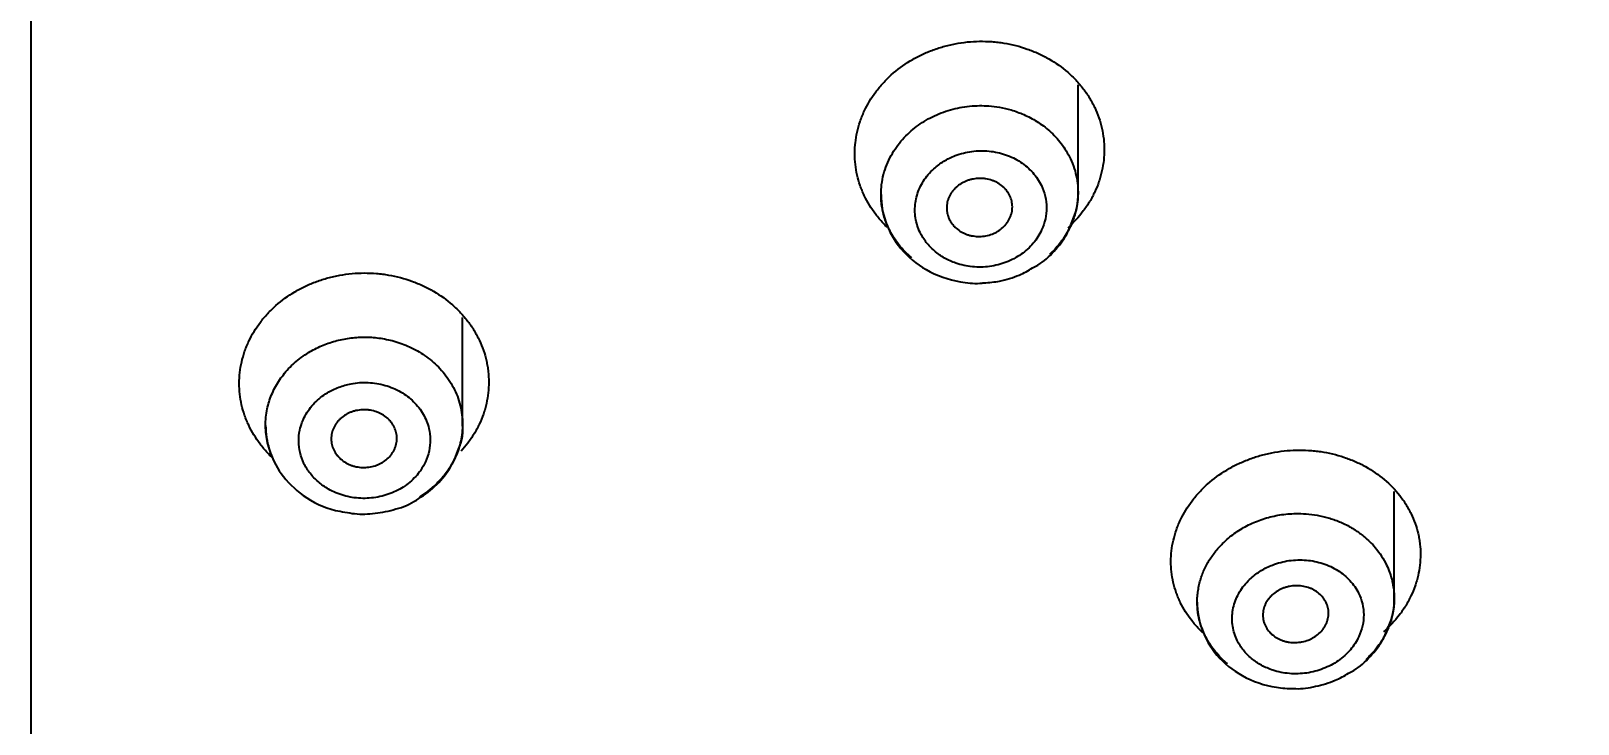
# Model space of a CAD drawing. Header units: millimetres. Extents: x 6110 to 6704, y -2661 to -1821.
# Drawn here: x 6338.01 to 6343.9, y -2176.34 to -2173.71 of the extents above; entities that cross this region are included whole.
import ezdxf

# ---------------------------------------------------------------- set-up
doc = ezdxf.new("R2010")
doc.units = ezdxf.units.MM
doc.header["$LTSCALE"] = 0.1
doc.linetypes.add('CENTERX2', pattern=[101.6, 63.5, -12.7, 12.7, -12.7])
doc.linetypes.add('HIDDEN2', pattern=[4.7625, 3.175, -1.5875])
doc.layers.add('1', color=4, linetype='HIDDEN2', lineweight=13)
doc.layers.add('DIM', color=3, linetype='Continuous', lineweight=9)
doc.layers.add('CENTER', color=1, linetype='CENTERX2')
doc.styles.get("Standard").update_dxf_attribs({"font": 'arial.ttf'})
doc.dimstyles.new('ISO-25', dxfattribs={"dimtxt": 2.5, "dimasz": 2.5, "dimexe": 1.25, "dimexo": 0.625, "dimtad": 1, "dimlfac": 5, "dimtxsty": 'Standard', "dimcen": 2.5, "dimadec": 0, "dimazin": 0, "dimtfac": 1, "dimtmove": 0, "dimatfit": 3, "dimfxl": 0, "dimarcsym": 0})

# ---------------------------------------------------------------- blocks, each defined once
blk = doc.blocks.new('*D85')
at = {"layer": 'Defpoints', "color": 0}
for p in [(6324.4599, -2027.3782), (6392.6916, -2027.3782), (6311.704, -2532.5418)]:
    blk.add_point(p, dxfattribs=at)
at = {"layer": 'DIM', "color": 0, "lineweight": -2}
for p, q in [((6325.0849, -2027.3782), (6393.9416, -2027.3782)), ((6392.6916, -2527.5418), (6392.6916, -2032.3782)), ((6312.329, -2532.5418), (6393.9416, -2532.5418))]:
    blk.add_line(p, q, dxfattribs=at)
at = {"layer": 'DIM', "color": 0}
for points in [[(6391.8583, -2032.3782), (6393.5249, -2032.3782), (6392.6916, -2027.3782)], [(6391.8583, -2527.5418), (6393.5249, -2527.5418), (6392.6916, -2532.5418)]]:
    blk.add_solid(points, dxfattribs=at)
at = {"layer": 'DIM', "color": 0, "insert": (6389.0618, -2279.96), "char_height": 5, "attachment_point": 5, "rotation": 90}
blk.add_mtext('2020,7', dxfattribs=at)
blk = doc.blocks.new('*D93')
at = {"layer": 'Defpoints', "color": 0}
for p in [(6325.0849, -2027.3782), (6402.037, -2595.9805), (6423.8203, -2595.9805)]:
    blk.add_point(p, dxfattribs=at)
at = {"layer": 'DIM', "color": 0, "lineweight": -2}
for p, q in [((6325.7099, -2027.3782), (6425.0703, -2027.3782)), ((6423.8203, -2032.3782), (6423.8203, -2590.9805)), ((6402.662, -2595.9805), (6425.0703, -2595.9805))]:
    blk.add_line(p, q, dxfattribs=at)
at = {"layer": 'DIM', "color": 0}
for points in [[(6422.9869, -2032.3782), (6424.6536, -2032.3782), (6423.8203, -2027.3782)], [(6422.9869, -2590.9805), (6424.6536, -2590.9805), (6423.8203, -2595.9805)]]:
    blk.add_solid(points, dxfattribs=at)
at = {"layer": 'DIM', "color": 0, "insert": (6420.1905, -2311.6794), "char_height": 5, "attachment_point": 5, "rotation": 90}
blk.add_mtext('2274,4', dxfattribs=at)

msp = doc.modelspace()

# ---------------------------------------------------------------- hatches: boundary and pattern name
at = {"layer": 'DIM'}
h = msp.add_hatch(dxfattribs=at)
h.set_pattern_fill('ANSI31', color=2)
edge = h.paths.add_edge_path()
edge.add_line((6619.6172, -2595.9805), (6619.6172, -1962.2056))
edge.add_line((6634.6172, -1966.1101), (6619.6172, -1966.1101))
edge.add_line((6634.6172, -2610.9805), (6634.6172, -1966.1101))
edge.add_line((6634.6172, -2610.9805), (6184.4567, -2610.9805))
edge.add_line((6619.6172, -2595.9805), (6184.4567, -2595.9805))
edge.add_line((6184.4567, -2610.9805), (6184.4567, -2595.9805))

# ---------------------------------------------------------------- linework, layer by layer
at = {"layer": '1', "color": 7, "linetype": 'Continuous', "lineweight": -3}
for p, q in [((6341.9955, -2174.3218), (6341.9955, -2173.9126)), ((6339.6524, -2175.204), (6339.6524, -2174.7971)), ((6343.1992, -2175.8657), (6343.1992, -2175.4594))]:
    msp.add_line(p, q, dxfattribs=at)
for centre, major_axis, start_param, end_param in [((6338.0093, -2168.509), (-13.75, 0), 3.141606, 7.301236), ((6338.0093, -2168.8384), (13.1753, 0), 4.984867, 10.723113)]:
    msp.add_ellipse(centre, major_axis=major_axis, ratio=0.906308, start_param=start_param, end_param=end_param, dxfattribs=at)
for points, knots in [([(6341.2707, -2174.4557), (6341.2647, -2174.45), (6341.2589, -2174.4442), (6341.2483, -2174.433), (6341.2435, -2174.4276), (6341.2342, -2174.4167), (6341.2297, -2174.4111), (6341.2082, -2174.383), (6341.1936, -2174.3592), (6341.1787, -2174.3277), (6341.1759, -2174.3213), (6341.1706, -2174.3084), (6341.1682, -2174.3018), (6341.1614, -2174.2822), (6341.1576, -2174.2689), (6341.1486, -2174.2289), (6341.1455, -2174.2017), (6341.1455, -2174.167), (6341.1457, -2174.1601), (6341.1464, -2174.1463), (6341.147, -2174.1395), (6341.1493, -2174.119), (6341.1538, -2174.0918), (6341.1613, -2174.0651), (6341.1681, -2174.0452), (6341.1705, -2174.0386), (6341.1758, -2174.0254), (6341.1786, -2174.0189), (6341.1935, -2173.9869), (6341.2081, -2173.9625), (6341.2297, -2173.9336), (6341.2342, -2173.9279), (6341.2435, -2173.9167), (6341.2483, -2173.9111), (6341.2632, -2173.8948), (6341.2737, -2173.8844), (6341.3066, -2173.8548), (6341.3305, -2173.8371), (6341.363, -2173.8174), (6341.3696, -2173.8136), (6341.3831, -2173.8063), (6341.3899, -2173.8028), (6341.4105, -2173.7928), (6341.4385, -2173.7806), (6341.4677, -2173.771), (6341.49, -2173.7647), (6341.4975, -2173.7627), (6341.5127, -2173.7592), (6341.5204, -2173.7575), (6341.5588, -2173.7502), (6341.5896, -2173.7472), (6341.6361, -2173.7465), (6341.6516, -2173.7469), (6341.675, -2173.7487), (6341.6828, -2173.7494), (6341.6982, -2173.7512), (6341.7059, -2173.7523), (6341.744, -2173.7585), (6341.7736, -2173.766), (6341.8095, -2173.7786), (6341.8166, -2173.7813), (6341.8308, -2173.787), (6341.8378, -2173.79), (6341.8584, -2173.7995), (6341.8717, -2173.8063), (6341.9103, -2173.8285), (6341.9343, -2173.8455), (6341.9619, -2173.8695), (6341.9673, -2173.8745), (6341.9778, -2173.8845), (6341.9829, -2173.8896), (6341.9976, -2173.9053), (6342.016, -2173.9269), (6342.0319, -2173.9501), (6342.043, -2173.968), (6342.0465, -2173.9741), (6342.0532, -2173.9865), (6342.0563, -2173.9928), (6342.0712, -2174.0243), (6342.0802, -2174.0502), (6342.0893, -2174.0902), (6342.0916, -2174.1038), (6342.0947, -2174.1312), (6342.0955, -2174.1449), (6342.0955, -2174.1859), (6342.0925, -2174.2131), (6342.085, -2174.2469), (6342.0833, -2174.2536), (6342.0795, -2174.2671), (6342.0774, -2174.2738), (6342.0706, -2174.2936), (6342.0602, -2174.3195), (6342.047, -2174.3444), (6342.036, -2174.3626), (6342.0322, -2174.3687), (6342.0242, -2174.3806), (6342.02, -2174.3865), (6341.9982, -2174.4156), (6341.9784, -2174.4372), (6341.9562, -2174.4572)], [0, 0, 0, 0, 0.012003, 0.012003, 0.022514, 0.022514, 0.033024, 0.033024, 0.075067, 0.075067, 0.085577, 0.085577, 0.096088, 0.096088, 0.117109, 0.117109, 0.159152, 0.159152, 0.169662, 0.169662, 0.180173, 0.180173, 0.201194, 0.222215, 0.222215, 0.232726, 0.232726, 0.243236, 0.243236, 0.285279, 0.285279, 0.295789, 0.295789, 0.3063, 0.3063, 0.327321, 0.327321, 0.369364, 0.369364, 0.379874, 0.379874, 0.390385, 0.390385, 0.411406, 0.432427, 0.432427, 0.442938, 0.442938, 0.453449, 0.453449, 0.495491, 0.495491, 0.516512, 0.516512, 0.527023, 0.527023, 0.537533, 0.537533, 0.579576, 0.579576, 0.590086, 0.590086, 0.600597, 0.600597, 0.621618, 0.621618, 0.663661, 0.663661, 0.674171, 0.674171, 0.684682, 0.684682, 0.705703, 0.726724, 0.726724, 0.737235, 0.737235, 0.747745, 0.747745, 0.789788, 0.789788, 0.810809, 0.810809, 0.83183, 0.83183, 0.873873, 0.873873, 0.884383, 0.884383, 0.894894, 0.894894, 0.915915, 0.936936, 0.936936, 0.947447, 0.947447, 0.957958, 0.957958, 1, 1, 1, 1]), ([(6342.1579, -2180.4694), (6342.5135, -2180.3711), (6343.2867, -2180.1238), (6344.4384, -2179.6306), (6345.6009, -2179.0042), (6346.6903, -2178.2758), (6347.6959, -2177.4538), (6348.6093, -2176.5462), (6349.4169, -2175.5601), (6350.0231, -2174.6672), (6350.3241, -2174.0922), (6350.4244, -2173.8833)], [0, 0, 0, 0, 0.098503, 0.217993, 0.337456, 0.45688, 0.576251, 0.695554, 0.814775, 0.933902, 1, 1, 1, 1]), ([(6341.2455, -2174.3295), (6341.2455, -2174.3169), (6341.2471, -2174.2912), (6341.2545, -2174.2532), (6341.2667, -2174.2162), (6341.2832, -2174.1815), (6341.3035, -2174.1492), (6341.327, -2174.1197), (6341.3608, -2174.0854), (6341.4088, -2174.0494), (6341.4739, -2174.0172), (6341.5454, -2173.9967), (6341.6072, -2173.9906), (6341.6577, -2173.9922), (6341.6982, -2173.9972), (6341.7433, -2174.0076), (6341.7916, -2174.0252), (6341.8413, -2174.0515), (6341.8898, -2174.0879), (6341.934, -2174.1354), (6341.964, -2174.1846), (6341.9819, -2174.23), (6341.9913, -2174.2674), (6341.995, -2174.2981), (6341.9955, -2174.3162), (6341.9955, -2174.3219)], [0, 0, 0, 0, 0.036161, 0.073421, 0.109922, 0.145665, 0.180649, 0.214877, 0.248347, 0.310209, 0.372733, 0.435925, 0.499789, 0.529767, 0.564546, 0.604125, 0.648502, 0.697674, 0.751639, 0.810393, 0.873935, 0.911711, 0.948291, 0.983676, 1, 1, 1, 1]), ([(6341.8033, -2174.5375), (6341.811, -2174.5305), (6341.8254, -2174.5157), (6341.8435, -2174.4911), (6341.8601, -2174.4604), (6341.8727, -2174.423), (6341.8771, -2174.3795), (6341.8721, -2174.3363), (6341.8589, -2174.2994), (6341.8419, -2174.2695), (6341.8235, -2174.2457), (6341.8017, -2174.2244), (6341.777, -2174.2057), (6341.7496, -2174.1901), (6341.7201, -2174.1778), (6341.689, -2174.169), (6341.6568, -2174.1639), (6341.6239, -2174.1626), (6341.5911, -2174.165), (6341.5589, -2174.1713), (6341.5227, -2174.1829), (6341.4838, -2174.2019), (6341.45, -2174.2274), (6341.4248, -2174.2533), (6341.4067, -2174.2779), (6341.3924, -2174.3043), (6341.382, -2174.332), (6341.3758, -2174.3607), (6341.374, -2174.3897), (6341.3763, -2174.4186), (6341.3829, -2174.4469), (6341.3955, -2174.4786), (6341.4163, -2174.5125), (6341.4479, -2174.5454), (6341.4861, -2174.5725), (6341.525, -2174.5899), (6341.5613, -2174.6001), (6341.5935, -2174.6052), (6341.6263, -2174.6064), (6341.6591, -2174.6039), (6341.6914, -2174.5976), (6341.7225, -2174.5876), (6341.7519, -2174.5743), (6341.7792, -2174.5576), (6341.7956, -2174.5445), (6341.8033, -2174.5375)], [0, 0, 0, 0, 0.020905, 0.041623, 0.06249, 0.093796, 0.124945, 0.156274, 0.187408, 0.208386, 0.229106, 0.249928, 0.270869, 0.291585, 0.312438, 0.333354, 0.354057, 0.374925, 0.395859, 0.416554, 0.437412, 0.468736, 0.499989, 0.520878, 0.541617, 0.562607, 0.583427, 0.604126, 0.625085, 0.645914, 0.666624, 0.687576, 0.718736, 0.750032, 0.781201, 0.812499, 0.833345, 0.85407, 0.875021, 0.895861, 0.916584, 0.937524, 0.958373, 0.979089, 1, 1, 1, 1]), ([(6341.7089, -2174.4553), (6341.7031, -2174.4606), (6341.6968, -2174.4652), (6341.6866, -2174.4714), (6341.6831, -2174.4733), (6341.6759, -2174.4769), (6341.6721, -2174.4785), (6341.6608, -2174.4828), (6341.653, -2174.485), (6341.6409, -2174.4873), (6341.6369, -2174.4879), (6341.6286, -2174.4888), (6341.6246, -2174.489), (6341.6123, -2174.4892), (6341.6042, -2174.4886), (6341.5941, -2174.487), (6341.5921, -2174.4867), (6341.5881, -2174.4859), (6341.5822, -2174.4845), (6341.5726, -2174.4816), (6341.5652, -2174.4787), (6341.5598, -2174.4762), (6341.558, -2174.4753), (6341.5545, -2174.4735), (6341.5528, -2174.4726), (6341.5442, -2174.4677), (6341.5379, -2174.4632), (6341.5293, -2174.4557), (6341.5265, -2174.4531), (6341.5213, -2174.4476), (6341.5189, -2174.4447), (6341.5121, -2174.4358), (6341.5082, -2174.4295), (6341.5035, -2174.4196), (6341.5021, -2174.4162), (6341.4997, -2174.4093), (6341.4987, -2174.4058), (6341.4963, -2174.3953), (6341.4955, -2174.3881), (6341.4955, -2174.3736), (6341.4963, -2174.3664), (6341.4986, -2174.3557), (6341.4996, -2174.3522), (6341.502, -2174.3452), (6341.5034, -2174.3418), (6341.5081, -2174.3316), (6341.5119, -2174.3252), (6341.5187, -2174.3161), (6341.5211, -2174.3132), (6341.5264, -2174.3074), (6341.5291, -2174.3047), (6341.5378, -2174.2969), (6341.5441, -2174.2922), (6341.5543, -2174.286), (6341.5579, -2174.2841), (6341.5651, -2174.2805), (6341.5725, -2174.2773), (6341.5801, -2174.2748), (6341.586, -2174.2731), (6341.588, -2174.2726), (6341.592, -2174.2717), (6341.594, -2174.2712), (6341.6041, -2174.2693), (6341.6122, -2174.2685), (6341.6244, -2174.2683), (6341.6285, -2174.2684), (6341.6347, -2174.2688), (6341.6367, -2174.269), (6341.6408, -2174.2695), (6341.6428, -2174.2697), (6341.6528, -2174.2714), (6341.6606, -2174.2733), (6341.672, -2174.2773), (6341.6757, -2174.2788), (6341.683, -2174.2821), (6341.6865, -2174.2839), (6341.6966, -2174.2897), (6341.7029, -2174.2942), (6341.7117, -2174.3017), (6341.7144, -2174.3044), (6341.7196, -2174.3099), (6341.7245, -2174.3156), (6341.7287, -2174.3217), (6341.7326, -2174.328), (6341.7343, -2174.3312), (6341.7391, -2174.3412), (6341.7414, -2174.348), (6341.7438, -2174.3586), (6341.7445, -2174.3621), (6341.7453, -2174.3694), (6341.7455, -2174.373), (6341.7455, -2174.3838), (6341.7447, -2174.3909), (6341.7424, -2174.4016), (6341.7414, -2174.4052), (6341.739, -2174.4122), (6341.7363, -2174.419), (6341.7328, -2174.4256), (6341.729, -2174.432), (6341.7268, -2174.4352), (6341.72, -2174.4444), (6341.7148, -2174.4501), (6341.7089, -2174.4553)], [0, 0, 0, 0, 0.03125, 0.03125, 0.046875, 0.046875, 0.0625, 0.0625, 0.09375, 0.09375, 0.109375, 0.109375, 0.125, 0.125, 0.15625, 0.15625, 0.164062, 0.164062, 0.171875, 0.1875, 0.203125, 0.203125, 0.210937, 0.210937, 0.21875, 0.21875, 0.25, 0.25, 0.265625, 0.265625, 0.28125, 0.28125, 0.3125, 0.3125, 0.328125, 0.328125, 0.34375, 0.34375, 0.375, 0.375, 0.40625, 0.40625, 0.421875, 0.421875, 0.4375, 0.4375, 0.46875, 0.46875, 0.484375, 0.484375, 0.5, 0.5, 0.53125, 0.53125, 0.546875, 0.546875, 0.5625, 0.578125, 0.578125, 0.585937, 0.585937, 0.59375, 0.59375, 0.625, 0.625, 0.640625, 0.640625, 0.648437, 0.648437, 0.65625, 0.65625, 0.6875, 0.6875, 0.703125, 0.703125, 0.71875, 0.71875, 0.75, 0.75, 0.765625, 0.765625, 0.78125, 0.796875, 0.796875, 0.8125, 0.8125, 0.84375, 0.84375, 0.859375, 0.859375, 0.875, 0.875, 0.90625, 0.90625, 0.921875, 0.921875, 0.9375, 0.953125, 0.953125, 0.96875, 0.96875, 1, 1, 1, 1]), ([(6341.3629, -2174.5711), (6341.3608, -2174.5694), (6341.3493, -2174.5596), (6341.3302, -2174.541), (6341.3082, -2174.5147), (6341.2904, -2174.4885), (6341.2765, -2174.4631), (6341.2658, -2174.4388), (6341.258, -2174.4161), (6341.2526, -2174.3952), (6341.249, -2174.3762), (6341.2468, -2174.3593), (6341.2458, -2174.3447), (6341.2455, -2174.335), (6341.2455, -2174.3302), (6341.2455, -2174.3295)], [0, 0, 0, 0, 0.027999, 0.1577, 0.279008, 0.391919, 0.496433, 0.59255, 0.680266, 0.759583, 0.830498, 0.893012, 0.947122, 0.99283, 1, 1, 1, 1]), ([(6341.2455, -2174.3296), (6341.246, -2174.3667), (6341.2585, -2174.4389), (6341.3166, -2174.5414), (6341.4156, -2174.6239), (6341.5252, -2174.6607), (6341.6022, -2174.6696), (6341.6318, -2174.6662), (6341.637, -2174.6655)], [0, 0, 0, 0, 0.192037, 0.39745, 0.616766, 0.851125, 0.974082, 1, 1, 1, 1]), ([(6341.9955, -2174.3219), (6341.9955, -2174.3281), (6341.9949, -2174.3459), (6341.9914, -2174.3747), (6341.9843, -2174.4045), (6341.9782, -2174.4226), (6341.9754, -2174.4299)], [0, 0, 0, 0, 0.170522, 0.485428, 0.788926, 1, 1, 1, 1]), ([(6341.8224, -2174.6089), (6341.8293, -2174.6056), (6341.8603, -2174.5891), (6341.9066, -2174.5464), (6341.9509, -2174.4893), (6341.9675, -2174.4486), (6341.9727, -2174.4319)], [0, 0, 0, 0, 0.092195, 0.429621, 0.775613, 1, 1, 1, 1]), ([(6341.9754, -2174.4299), (6341.9743, -2174.4328), (6341.9693, -2174.4453), (6341.9591, -2174.4667), (6341.9434, -2174.4929), (6341.926, -2174.5168), (6341.9072, -2174.5383), (6341.8939, -2174.5515), (6341.8871, -2174.5577)], [0, 0, 0, 0, 0.059118, 0.263935, 0.460429, 0.648604, 0.82846, 1, 1, 1, 1]), ([(6341.637, -2174.6655), (6341.6574, -2174.6648), (6341.7033, -2174.6598), (6341.7669, -2174.6404), (6341.8063, -2174.6193), (6341.8224, -2174.6089)], [0, 0, 0, 0, 0.306686, 0.704839, 1, 1, 1, 1]), ([(6338.927, -2175.3295), (6338.921, -2175.3239), (6338.9152, -2175.318), (6338.9046, -2175.3067), (6338.8998, -2175.3013), (6338.8906, -2175.2904), (6338.8861, -2175.2848), (6338.8646, -2175.2566), (6338.8501, -2175.2327), (6338.8353, -2175.2013), (6338.8325, -2175.1949), (6338.8273, -2175.182), (6338.8248, -2175.1755), (6338.8181, -2175.1558), (6338.8144, -2175.1427), (6338.8054, -2175.1027), (6338.8024, -2175.0757), (6338.8024, -2175.0344), (6338.8032, -2175.0207), (6338.8063, -2174.9935), (6338.8109, -2174.9666), (6338.8184, -2174.9401), (6338.8252, -2174.9204), (6338.8277, -2174.9139), (6338.833, -2174.9009), (6338.8358, -2174.8944), (6338.8508, -2174.8627), (6338.8654, -2174.8387), (6338.887, -2174.8102), (6338.8915, -2174.8045), (6338.9008, -2174.7935), (6338.9056, -2174.788), (6338.9205, -2174.7719), (6338.931, -2174.7617), (6338.9639, -2174.7326), (6338.9879, -2174.7152), (6339.0204, -2174.6959), (6339.027, -2174.6922), (6339.0405, -2174.685), (6339.0473, -2174.6816), (6339.0679, -2174.6718), (6339.0959, -2174.6601), (6339.1251, -2174.6507), (6339.1475, -2174.6447), (6339.155, -2174.6428), (6339.1701, -2174.6394), (6339.1778, -2174.6379), (6339.2162, -2174.631), (6339.2471, -2174.6282), (6339.2936, -2174.6281), (6339.3091, -2174.6287), (6339.3325, -2174.6306), (6339.3403, -2174.6314), (6339.3558, -2174.6334), (6339.3634, -2174.6346), (6339.4016, -2174.6411), (6339.4312, -2174.649), (6339.4671, -2174.6619), (6339.4742, -2174.6647), (6339.4884, -2174.6706), (6339.4954, -2174.6736), (6339.516, -2174.6833), (6339.5293, -2174.6903), (6339.5679, -2174.7129), (6339.5918, -2174.7301), (6339.6194, -2174.7544), (6339.6248, -2174.7594), (6339.6353, -2174.7695), (6339.6403, -2174.7746), (6339.6551, -2174.7904), (6339.6734, -2174.8122), (6339.6893, -2174.8355), (6339.7003, -2174.8536), (6339.7038, -2174.8597), (6339.7105, -2174.8721), (6339.7136, -2174.8784), (6339.7285, -2174.9099), (6339.7374, -2174.9359), (6339.7449, -2174.9692), (6339.7462, -2174.9759), (6339.7485, -2174.9895), (6339.7494, -2174.9963), (6339.7517, -2175.0168), (6339.7524, -2175.0304), (6339.7524, -2175.0712), (6339.7493, -2175.0982), (6339.7417, -2175.1318), (6339.74, -2175.1385), (6339.7362, -2175.1518), (6339.7341, -2175.1584), (6339.7273, -2175.178), (6339.7168, -2175.2037), (6339.7036, -2175.2283), (6339.6926, -2175.2463), (6339.6888, -2175.2523), (6339.6807, -2175.2641), (6339.6765, -2175.2699), (6339.6643, -2175.2859), (6339.656, -2175.2959), (6339.6472, -2175.3055)], [0, 0, 0, 0, 0.012245, 0.012245, 0.023005, 0.023005, 0.033765, 0.033765, 0.076804, 0.076804, 0.087564, 0.087564, 0.098324, 0.098324, 0.119843, 0.119843, 0.162883, 0.162883, 0.184403, 0.184403, 0.205922, 0.227442, 0.227442, 0.238202, 0.238202, 0.248962, 0.248962, 0.292001, 0.292001, 0.302761, 0.302761, 0.313521, 0.313521, 0.335041, 0.335041, 0.37808, 0.37808, 0.38884, 0.38884, 0.3996, 0.3996, 0.42112, 0.442639, 0.442639, 0.453399, 0.453399, 0.464159, 0.464159, 0.507199, 0.507199, 0.528718, 0.528718, 0.539478, 0.539478, 0.550238, 0.550238, 0.593277, 0.593277, 0.604037, 0.604037, 0.614797, 0.614797, 0.636317, 0.636317, 0.679356, 0.679356, 0.690116, 0.690116, 0.700876, 0.700876, 0.722396, 0.743916, 0.743916, 0.754675, 0.754675, 0.765435, 0.765435, 0.808475, 0.808475, 0.819235, 0.819235, 0.829994, 0.829994, 0.851514, 0.851514, 0.894554, 0.894554, 0.905313, 0.905313, 0.916073, 0.916073, 0.937593, 0.959113, 0.959113, 0.969873, 0.969873, 0.980633, 0.980633, 1, 1, 1, 1]), ([(6338.9318, -2175.3358), (6338.9272, -2175.3261), (6338.9189, -2175.306), (6338.9097, -2175.2747), (6338.904, -2175.2424), (6338.9018, -2175.2098), (6338.9033, -2175.1771), (6338.9081, -2175.1465), (6338.9155, -2175.1179), (6338.9251, -2175.0914), (6338.9374, -2175.0652), (6338.9523, -2175.0397), (6338.9699, -2175.0151), (6338.9901, -2174.9916), (6339.0129, -2174.9694), (6339.0383, -2174.9489), (6339.0716, -2174.9265), (6339.1143, -2174.9045), (6339.1668, -2174.886), (6339.2216, -2174.8748), (6339.2776, -2174.8709), (6339.3349, -2174.8745), (6339.3937, -2174.8865), (6339.4531, -2174.9083), (6339.5106, -2174.941), (6339.5631, -2174.9851), (6339.6072, -2175.0405), (6339.6334, -2175.0946), (6339.6464, -2175.141), (6339.6518, -2175.1763), (6339.653, -2175.2105), (6339.6504, -2175.2433), (6339.6445, -2175.2743), (6339.6359, -2175.3033), (6339.6249, -2175.3302), (6339.6122, -2175.355), (6339.598, -2175.3775), (6339.5829, -2175.3979), (6339.5671, -2175.4161), (6339.551, -2175.4323), (6339.5349, -2175.4466), (6339.5191, -2175.4591), (6339.5038, -2175.47), (6339.4936, -2175.4765), (6339.4886, -2175.4795)], [0, 0, 0, 0, 0.021055, 0.042808, 0.064562, 0.086317, 0.108071, 0.129826, 0.148085, 0.166615, 0.185418, 0.204494, 0.223842, 0.243464, 0.263358, 0.283526, 0.303967, 0.337315, 0.370519, 0.403581, 0.436502, 0.469675, 0.505196, 0.543066, 0.583286, 0.625854, 0.670771, 0.718036, 0.742639, 0.766313, 0.789055, 0.810867, 0.831749, 0.851699, 0.870719, 0.888807, 0.905965, 0.922192, 0.937488, 0.951852, 0.965286, 0.977788, 0.98936, 1, 1, 1, 1]), ([(6339.4201, -2175.4466), (6339.4292, -2175.4411), (6339.4464, -2175.4292), (6339.4694, -2175.4084), (6339.4924, -2175.3813), (6339.5128, -2175.347), (6339.5265, -2175.3052), (6339.531, -2175.2621), (6339.5262, -2175.2237), (6339.5161, -2175.1913), (6339.5032, -2175.1648), (6339.4866, -2175.1401), (6339.4665, -2175.1174), (6339.4431, -2175.0972), (6339.4168, -2175.0799), (6339.3883, -2175.0657), (6339.3579, -2175.055), (6339.326, -2175.0479), (6339.2934, -2175.0444), (6339.2605, -2175.0448), (6339.2225, -2175.0498), (6339.1804, -2175.0615), (6339.1418, -2175.0804), (6339.1116, -2175.1013), (6339.0886, -2175.1222), (6339.0689, -2175.1455), (6339.0527, -2175.1707), (6339.0404, -2175.1976), (6339.031, -2175.2302), (6339.027, -2175.2688), (6339.0324, -2175.3118), (6339.0471, -2175.3532), (6339.0708, -2175.3911), (6339.1023, -2175.4243), (6339.1366, -2175.4483), (6339.1698, -2175.4648), (6339.2003, -2175.4755), (6339.2321, -2175.4825), (6339.2648, -2175.4859), (6339.2977, -2175.4855), (6339.3302, -2175.4813), (6339.3619, -2175.4734), (6339.3922, -2175.4619), (6339.411, -2175.452), (6339.4201, -2175.4466)], [0, 0, 0, 0, 0.020913, 0.041633, 0.062503, 0.093837, 0.124968, 0.156315, 0.187437, 0.208409, 0.229131, 0.24996, 0.270882, 0.291597, 0.312471, 0.333378, 0.354076, 0.374957, 0.395895, 0.416591, 0.437454, 0.468777, 0.500041, 0.520913, 0.541654, 0.562653, 0.583457, 0.604161, 0.625133, 0.656282, 0.687578, 0.718753, 0.750042, 0.781232, 0.812514, 0.833368, 0.854096, 0.875037, 0.895877, 0.916599, 0.937533, 0.958374, 0.979087, 1, 1, 1, 1]), ([(6339.3659, -2175.3354), (6339.3601, -2175.3405), (6339.3538, -2175.3451), (6339.3437, -2175.3512), (6339.3402, -2175.353), (6339.3329, -2175.3565), (6339.3292, -2175.3581), (6339.3178, -2175.3623), (6339.31, -2175.3644), (6339.298, -2175.3666), (6339.2939, -2175.3672), (6339.2857, -2175.3679), (6339.2816, -2175.3681), (6339.2694, -2175.3682), (6339.2612, -2175.3676), (6339.2512, -2175.3659), (6339.2491, -2175.3655), (6339.2451, -2175.3646), (6339.2392, -2175.3632), (6339.2296, -2175.3603), (6339.2222, -2175.3573), (6339.215, -2175.3539), (6339.2115, -2175.3521), (6339.2012, -2175.3461), (6339.1949, -2175.3416), (6339.1862, -2175.3341), (6339.1835, -2175.3314), (6339.1783, -2175.3259), (6339.1758, -2175.323), (6339.169, -2175.3141), (6339.1651, -2175.3078), (6339.1604, -2175.2979), (6339.159, -2175.2945), (6339.1566, -2175.2876), (6339.1556, -2175.2841), (6339.1532, -2175.2736), (6339.1524, -2175.2665), (6339.1524, -2175.252), (6339.1532, -2175.2448), (6339.1555, -2175.2343), (6339.1565, -2175.2308), (6339.1589, -2175.2239), (6339.1603, -2175.2205), (6339.165, -2175.2104), (6339.1688, -2175.2041), (6339.1756, -2175.1951), (6339.178, -2175.1922), (6339.1832, -2175.1865), (6339.186, -2175.1838), (6339.1946, -2175.1762), (6339.2009, -2175.1716), (6339.2111, -2175.1655), (6339.2147, -2175.1636), (6339.2219, -2175.1601), (6339.2293, -2175.157), (6339.2369, -2175.1545), (6339.2428, -2175.1529), (6339.2448, -2175.1524), (6339.2488, -2175.1515), (6339.2508, -2175.1511), (6339.2609, -2175.1493), (6339.269, -2175.1485), (6339.2812, -2175.1484), (6339.2853, -2175.1486), (6339.2915, -2175.149), (6339.2935, -2175.1493), (6339.2976, -2175.1498), (6339.2996, -2175.1501), (6339.3097, -2175.1517), (6339.3175, -2175.1538), (6339.3288, -2175.1578), (6339.3326, -2175.1594), (6339.3398, -2175.1627), (6339.3433, -2175.1645), (6339.3535, -2175.1705), (6339.3598, -2175.175), (6339.3686, -2175.1826), (6339.3713, -2175.1852), (6339.3765, -2175.1908), (6339.3814, -2175.1965), (6339.3856, -2175.2026), (6339.3895, -2175.2089), (6339.3912, -2175.2122), (6339.396, -2175.2221), (6339.3983, -2175.229), (6339.4008, -2175.2395), (6339.4014, -2175.243), (6339.4022, -2175.2503), (6339.4024, -2175.2538), (6339.4024, -2175.2646), (6339.4017, -2175.2717), (6339.3993, -2175.2823), (6339.3983, -2175.2859), (6339.3959, -2175.2928), (6339.3932, -2175.2995), (6339.3897, -2175.306), (6339.3859, -2175.3124), (6339.3838, -2175.3155), (6339.377, -2175.3246), (6339.3718, -2175.3302), (6339.3659, -2175.3354)], [0, 0, 0, 0, 0.03125, 0.03125, 0.046875, 0.046875, 0.0625, 0.0625, 0.09375, 0.09375, 0.109375, 0.109375, 0.125, 0.125, 0.15625, 0.15625, 0.164063, 0.164063, 0.171875, 0.1875, 0.203125, 0.203125, 0.21875, 0.21875, 0.25, 0.25, 0.265625, 0.265625, 0.28125, 0.28125, 0.3125, 0.3125, 0.328125, 0.328125, 0.34375, 0.34375, 0.375, 0.375, 0.40625, 0.40625, 0.421875, 0.421875, 0.4375, 0.4375, 0.46875, 0.46875, 0.484375, 0.484375, 0.5, 0.5, 0.53125, 0.53125, 0.546875, 0.546875, 0.5625, 0.578125, 0.578125, 0.585938, 0.585938, 0.59375, 0.59375, 0.625, 0.625, 0.640625, 0.640625, 0.648438, 0.648438, 0.65625, 0.65625, 0.6875, 0.6875, 0.703125, 0.703125, 0.71875, 0.71875, 0.75, 0.75, 0.765625, 0.765625, 0.78125, 0.796875, 0.796875, 0.8125, 0.8125, 0.84375, 0.84375, 0.859375, 0.859375, 0.875, 0.875, 0.90625, 0.90625, 0.921875, 0.921875, 0.9375, 0.953125, 0.953125, 0.96875, 0.96875, 1, 1, 1, 1]), ([(6338.9026, -2175.2082), (6338.903, -2175.2395), (6338.9127, -2175.3032), (6338.9587, -2175.3983), (6339.0449, -2175.4815), (6339.1352, -2175.5266), (6339.1925, -2175.5361), (6339.2049, -2175.5376)], [0, 0, 0, 0, 0.19245, 0.410643, 0.655419, 0.926885, 1, 1, 1, 1]), ([(6339.3985, -2175.5259), (6339.3987, -2175.5259), (6339.4268, -2175.52), (6339.4793, -2175.4929), (6339.5497, -2175.4427), (6339.6059, -2175.3745), (6339.6297, -2175.3227), (6339.6384, -2175.2947)], [0, 0, 0, 0, 0.001665, 0.238434, 0.485502, 0.741348, 1, 1, 1, 1]), ([(6342.4711, -2175.997), (6342.4659, -2175.9922), (6342.4608, -2175.9872), (6342.4509, -2175.977), (6342.4462, -2175.9718), (6342.437, -2175.9613), (6342.4325, -2175.9559), (6342.4112, -2175.9287), (6342.3967, -2175.9056), (6342.382, -2175.8751), (6342.3792, -2175.8689), (6342.374, -2175.8563), (6342.3715, -2175.85), (6342.3648, -2175.8308), (6342.3611, -2175.818), (6342.3522, -2175.779), (6342.3492, -2175.7524), (6342.3492, -2175.7118), (6342.35, -2175.6983), (6342.3531, -2175.6716), (6342.3577, -2175.645), (6342.3653, -2175.6187), (6342.3721, -2175.5992), (6342.3746, -2175.5927), (6342.3799, -2175.5798), (6342.3827, -2175.5734), (6342.3977, -2175.5418), (6342.4124, -2175.5178), (6342.4341, -2175.4893), (6342.4386, -2175.4836), (6342.4479, -2175.4725), (6342.4527, -2175.467), (6342.4677, -2175.4509), (6342.4783, -2175.4406), (6342.5114, -2175.4112), (6342.5354, -2175.3936), (6342.5681, -2175.3739), (6342.5747, -2175.3701), (6342.5882, -2175.3628), (6342.5951, -2175.3593), (6342.6157, -2175.3492), (6342.6439, -2175.3371), (6342.6732, -2175.3273), (6342.6956, -2175.3209), (6342.7031, -2175.3189), (6342.7184, -2175.3153), (6342.7261, -2175.3136), (6342.7645, -2175.3061), (6342.7954, -2175.3028), (6342.842, -2175.3017), (6342.8575, -2175.302), (6342.8809, -2175.3034), (6342.8887, -2175.3041), (6342.9041, -2175.3057), (6342.9118, -2175.3067), (6342.9498, -2175.3123), (6342.9794, -2175.3194), (6343.0152, -2175.3314), (6343.0223, -2175.334), (6343.0365, -2175.3394), (6343.0434, -2175.3423), (6343.064, -2175.3513), (6343.0772, -2175.3579), (6343.1156, -2175.3792), (6343.1394, -2175.3955), (6343.1835, -2175.4326), (6343.203, -2175.4528), (6343.2285, -2175.4853), (6343.2364, -2175.4966), (6343.2474, -2175.514), (6343.2508, -2175.5199), (6343.2575, -2175.532), (6343.2606, -2175.538), (6343.2754, -2175.5686), (6343.2842, -2175.5938), (6343.2917, -2175.6263), (6343.293, -2175.6328), (6343.2953, -2175.646), (6343.2962, -2175.6527), (6343.2985, -2175.6728), (6343.2992, -2175.6861), (6343.2992, -2175.7262), (6343.2961, -2175.7528), (6343.2885, -2175.786), (6343.2867, -2175.7926), (6343.2829, -2175.8058), (6343.2808, -2175.8124), (6343.274, -2175.8318), (6343.2635, -2175.8573), (6343.2502, -2175.8818), (6343.2392, -2175.8999), (6343.2354, -2175.9058), (6343.2273, -2175.9176), (6343.2231, -2175.9235), (6343.2012, -2175.9522), (6343.1813, -2175.9737), (6343.159, -2175.9934)], [0, 0, 0, 0, 0.010547, 0.010547, 0.021073, 0.021073, 0.031599, 0.031599, 0.073704, 0.073704, 0.08423, 0.08423, 0.094756, 0.094756, 0.115808, 0.115808, 0.157913, 0.157913, 0.178965, 0.178965, 0.200017, 0.221069, 0.221069, 0.231595, 0.231595, 0.242121, 0.242121, 0.284226, 0.284226, 0.294752, 0.294752, 0.305278, 0.305278, 0.32633, 0.32633, 0.368434, 0.368434, 0.37896, 0.37896, 0.389487, 0.389487, 0.410539, 0.431591, 0.431591, 0.442117, 0.442117, 0.452643, 0.452643, 0.494748, 0.494748, 0.5158, 0.5158, 0.526326, 0.526326, 0.536852, 0.536852, 0.578956, 0.578956, 0.589482, 0.589482, 0.600008, 0.600008, 0.621061, 0.621061, 0.663165, 0.663165, 0.705269, 0.705269, 0.726322, 0.726322, 0.736848, 0.736848, 0.747374, 0.747374, 0.789478, 0.789478, 0.800004, 0.800004, 0.81053, 0.81053, 0.831583, 0.831583, 0.873687, 0.873687, 0.884213, 0.884213, 0.894739, 0.894739, 0.915791, 0.936843, 0.936843, 0.94737, 0.94737, 0.957896, 0.957896, 1, 1, 1, 1]), ([(6339.2049, -2175.5376), (6339.217, -2175.5404), (6339.2545, -2175.547), (6339.321, -2175.5445), (6339.3725, -2175.534), (6339.3985, -2175.5259)], [0, 0, 0, 0, 0.18939, 0.586635, 1, 1, 1, 1]), ([(6342.4492, -2175.8798), (6342.4492, -2175.8726), (6342.4498, -2175.8578), (6342.4523, -2175.8356), (6342.4566, -2175.8132), (6342.4626, -2175.7914), (6342.4701, -2175.7702), (6342.4791, -2175.7497), (6342.4894, -2175.7301), (6342.501, -2175.7114), (6342.5137, -2175.6935), (6342.5274, -2175.6766), (6342.5421, -2175.6607), (6342.5657, -2175.6381), (6342.601, -2175.6106), (6342.6509, -2175.5823), (6342.7057, -2175.561), (6342.764, -2175.5473), (6342.8175, -2175.5426), (6342.865, -2175.5439), (6342.9066, -2175.5491), (6342.9491, -2175.559), (6342.9917, -2175.574), (6343.0253, -2175.5904), (6343.0564, -2175.6092), (6343.09, -2175.6337), (6343.1336, -2175.6766), (6343.1644, -2175.7242), (6343.182, -2175.766), (6343.1905, -2175.7933), (6343.1961, -2175.8206), (6343.1987, -2175.8448), (6343.1992, -2175.8598), (6343.1992, -2175.8657)], [0, 0, 0, 0, 0.020712, 0.042875, 0.064745, 0.086322, 0.107608, 0.128602, 0.149304, 0.169716, 0.189837, 0.209667, 0.229209, 0.24846, 0.297701, 0.347423, 0.397634, 0.448342, 0.499553, 0.533589, 0.569335, 0.606792, 0.645962, 0.686845, 0.705643, 0.743101, 0.799187, 0.873854, 0.902004, 0.929522, 0.956407, 0.982659, 1, 1, 1, 1]), ([(6343.0106, -2176.0838), (6343.0184, -2176.0768), (6343.0328, -2176.0621), (6343.0509, -2176.0379), (6343.0676, -2176.0075), (6343.0802, -2175.9708), (6343.0846, -2175.9282), (6343.0796, -2175.886), (6343.0665, -2175.8501), (6343.0496, -2175.8211), (6343.0313, -2175.7982), (6343.0096, -2175.7776), (6342.9849, -2175.7596), (6342.9576, -2175.7447), (6342.9282, -2175.733), (6342.8971, -2175.7247), (6342.8648, -2175.7201), (6342.832, -2175.7192), (6342.7991, -2175.722), (6342.7668, -2175.7285), (6342.7305, -2175.7403), (6342.6915, -2175.7594), (6342.6575, -2175.7848), (6342.6323, -2175.8106), (6342.6141, -2175.8349), (6342.5998, -2175.861), (6342.5893, -2175.8883), (6342.5832, -2175.9163), (6342.5813, -2175.9447), (6342.5836, -2175.973), (6342.5902, -2176.0005), (6342.6027, -2176.0313), (6342.6235, -2176.0641), (6342.655, -2176.0959), (6342.6931, -2176.1219), (6342.7319, -2176.1385), (6342.7681, -2176.1481), (6342.8004, -2176.1527), (6342.8332, -2176.1535), (6342.866, -2176.1507), (6342.8984, -2176.1441), (6342.9295, -2176.134), (6342.9591, -2176.1205), (6342.9864, -2176.1038), (6343.0029, -2176.0908), (6343.0106, -2176.0838)], [0, 0, 0, 0, 0.020894, 0.04161, 0.062492, 0.093773, 0.124945, 0.15624, 0.187403, 0.208354, 0.229076, 0.249921, 0.270849, 0.291567, 0.312434, 0.333352, 0.354058, 0.374926, 0.395867, 0.416565, 0.437417, 0.468743, 0.499998, 0.520879, 0.541618, 0.56261, 0.58343, 0.604129, 0.625082, 0.645926, 0.666636, 0.68757, 0.718759, 0.750025, 0.781228, 0.812496, 0.833365, 0.854091, 0.875023, 0.895879, 0.916599, 0.937528, 0.958377, 0.979087, 1, 1, 1, 1]), ([(6342.9128, -2175.9997), (6342.907, -2176.005), (6342.9006, -2176.0096), (6342.8904, -2176.0158), (6342.8869, -2176.0178), (6342.8797, -2176.0213), (6342.8759, -2176.023), (6342.8645, -2176.0274), (6342.8567, -2176.0297), (6342.8447, -2176.0321), (6342.8406, -2176.0327), (6342.8324, -2176.0337), (6342.8283, -2176.0339), (6342.816, -2176.0343), (6342.8079, -2176.0338), (6342.7958, -2176.0321), (6342.7918, -2176.0313), (6342.784, -2176.0295), (6342.7763, -2176.0274), (6342.769, -2176.0246), (6342.7617, -2176.0215), (6342.7582, -2176.0197), (6342.748, -2176.0141), (6342.7417, -2176.0098), (6342.7331, -2176.0027), (6342.7303, -2176.0001), (6342.7251, -2175.9948), (6342.7227, -2175.992), (6342.7159, -2175.9835), (6342.712, -2175.9774), (6342.7073, -2175.9678), (6342.7059, -2175.9644), (6342.7035, -2175.9577), (6342.7025, -2175.9544), (6342.7001, -2175.9441), (6342.6992, -2175.9371), (6342.6992, -2175.9229), (6342.7, -2175.9158), (6342.7023, -2175.9054), (6342.7033, -2175.902), (6342.7056, -2175.8951), (6342.707, -2175.8917), (6342.7117, -2175.8817), (6342.7155, -2175.8754), (6342.7223, -2175.8663), (6342.7247, -2175.8634), (6342.7299, -2175.8577), (6342.7327, -2175.855), (6342.7413, -2175.8472), (6342.7476, -2175.8425), (6342.7579, -2175.8363), (6342.7615, -2175.8343), (6342.7687, -2175.8308), (6342.7761, -2175.8275), (6342.7838, -2175.8249), (6342.7897, -2175.8232), (6342.7917, -2175.8227), (6342.7957, -2175.8217), (6342.7977, -2175.8212), (6342.8078, -2175.8192), (6342.8159, -2175.8183), (6342.8282, -2175.8179), (6342.8323, -2175.818), (6342.8405, -2175.8185), (6342.8446, -2175.8189), (6342.8566, -2175.8206), (6342.8644, -2175.8224), (6342.8757, -2175.8261), (6342.8794, -2175.8276), (6342.8867, -2175.8307), (6342.8902, -2175.8324), (6342.9003, -2175.838), (6342.9066, -2175.8422), (6342.9183, -2175.8519), (6342.9234, -2175.8572), (6342.9302, -2175.8658), (6342.9323, -2175.8687), (6342.9362, -2175.8748), (6342.938, -2175.878), (6342.9427, -2175.8876), (6342.9451, -2175.8943), (6342.9475, -2175.9045), (6342.9481, -2175.908), (6342.949, -2175.9151), (6342.9492, -2175.9186), (6342.9492, -2175.9291), (6342.9485, -2175.9362), (6342.9461, -2175.9467), (6342.9451, -2175.9502), (6342.9428, -2175.957), (6342.9401, -2175.9637), (6342.9366, -2175.9702), (6342.9328, -2175.9766), (6342.9307, -2175.9797), (6342.9239, -2175.9888), (6342.9186, -2175.9945), (6342.9128, -2175.9997)], [0, 0, 0, 0, 0.03125, 0.03125, 0.046875, 0.046875, 0.0625, 0.0625, 0.09375, 0.09375, 0.109375, 0.109375, 0.125, 0.125, 0.15625, 0.15625, 0.171875, 0.171875, 0.1875, 0.203125, 0.203125, 0.21875, 0.21875, 0.25, 0.25, 0.265625, 0.265625, 0.28125, 0.28125, 0.3125, 0.3125, 0.328125, 0.328125, 0.34375, 0.34375, 0.375, 0.375, 0.40625, 0.40625, 0.421875, 0.421875, 0.4375, 0.4375, 0.46875, 0.46875, 0.484375, 0.484375, 0.5, 0.5, 0.53125, 0.53125, 0.546875, 0.546875, 0.5625, 0.578125, 0.578125, 0.585938, 0.585938, 0.59375, 0.59375, 0.625, 0.625, 0.640625, 0.640625, 0.65625, 0.65625, 0.6875, 0.6875, 0.703125, 0.703125, 0.71875, 0.71875, 0.75, 0.75, 0.78125, 0.78125, 0.796875, 0.796875, 0.8125, 0.8125, 0.84375, 0.84375, 0.859375, 0.859375, 0.875, 0.875, 0.90625, 0.90625, 0.921875, 0.921875, 0.9375, 0.953125, 0.953125, 0.96875, 0.96875, 1, 1, 1, 1]), ([(6342.565, -2176.1155), (6342.5633, -2176.1142), (6342.5526, -2176.1052), (6342.5345, -2176.0881), (6342.5132, -2176.0634), (6342.4959, -2176.0388), (6342.4822, -2176.0149), (6342.4716, -2175.9921), (6342.4636, -2175.9708), (6342.4579, -2175.9511), (6342.454, -2175.9332), (6342.4515, -2175.9174), (6342.4501, -2175.9035), (6342.4494, -2175.8919), (6342.4492, -2175.8842), (6342.4492, -2175.8804), (6342.4492, -2175.8798)], [0, 0, 0, 0, 0.022241, 0.148117, 0.265823, 0.375355, 0.476715, 0.569899, 0.654908, 0.73174, 0.800395, 0.860872, 0.913171, 0.95729, 0.99323, 1, 1, 1, 1]), ([(6342.4492, -2175.8799), (6342.4497, -2175.9165), (6342.4622, -2175.9877), (6342.5203, -2176.0882), (6342.6187, -2176.1677), (6342.7258, -2176.2046), (6342.7936, -2176.2091), (6342.8157, -2176.2089)], [0, 0, 0, 0, 0.199985, 0.413922, 0.64241, 0.886531, 1, 1, 1, 1]), ([(6343.1992, -2175.8657), (6343.1992, -2175.8686), (6343.199, -2175.8801), (6343.1976, -2175.8999), (6343.1935, -2175.9249), (6343.1874, -2175.949), (6343.1821, -2175.9647), (6343.1791, -2175.9723), (6343.1791, -2175.9724)], [0, 0, 0, 0, 0.079068, 0.317685, 0.550272, 0.776832, 0.997367, 1, 1, 1, 1]), ([(6343.0255, -2176.1505), (6343.0323, -2176.1473), (6343.0634, -2176.1309), (6343.1098, -2176.0884), (6343.1544, -2176.0316), (6343.1711, -2175.9912), (6343.1763, -2175.9745)], [0, 0, 0, 0, 0.090723, 0.428012, 0.774, 1, 1, 1, 1]), ([(6343.1791, -2175.9724), (6343.1763, -2175.9797), (6343.1701, -2175.994), (6343.1594, -2176.0146), (6343.1474, -2176.0341), (6343.1344, -2176.0523), (6343.1205, -2176.0692), (6343.106, -2176.0848), (6343.0958, -2176.0946), (6343.0906, -2176.0993)], [0, 0, 0, 0, 0.15435, 0.306235, 0.453738, 0.596863, 0.735612, 0.86999, 1, 1, 1, 1]), ([(6342.8157, -2176.2089), (6342.8185, -2176.2091), (6342.8465, -2176.2111), (6342.901, -2176.2018), (6342.9696, -2176.1824), (6343.0092, -2176.161), (6343.0255, -2176.1505)], [0, 0, 0, 0, 0.038044, 0.381027, 0.735486, 1, 1, 1, 1])]:
    msp.add_open_spline(points, degree=3, knots=knots, dxfattribs=at)
for points in [[(6341.9727, -2174.4319), (6341.9984, -2174.38), (6341.9955, -2174.3217)], [(6339.6384, -2175.2947), (6339.6585, -2175.252), (6339.6521, -2175.2028)], [(6343.1763, -2175.9745), (6343.2021, -2175.9231), (6343.1992, -2175.8655)]]:
    msp.add_open_spline(points, degree=2, dxfattribs=at)
at = {"layer": 'CENTER'}
msp.add_line((6338.0093, -2152.1552), (6338.0093, -2433.1083), dxfattribs=at)

# ---------------------------------------------------------------- dimensions: what is measured, and where the dimension line sits
at = {"layer": 'DIM'}
for base, p1, p2, picture, middle in [((6392.6916, -2027.3782), (6311.704, -2532.5418), (6324.4599, -2027.3782), '*D85', (6389.0618, -2279.96)), ((6423.8203, -2595.9805), (6325.0849, -2027.3782), (6402.037, -2595.9805), '*D93', (6420.1905, -2311.6794))]:
    dim = msp.add_linear_dim(base=base, p1=p1, p2=p2, angle=90, dimstyle='ISO-25', override={"dimtxt": 5, "dimasz": 5, "dimdec": 1, "dimlfac": 4, "dimadec": 1, "dimtdec": 1, "dimfxl": 1.25, "dimtfill": 1}, dxfattribs=at)
    dim.commit()
    dim.dimension.update_dxf_attribs({"geometry": picture, "text_midpoint": middle})

doc.saveas('drawing.dxf')
